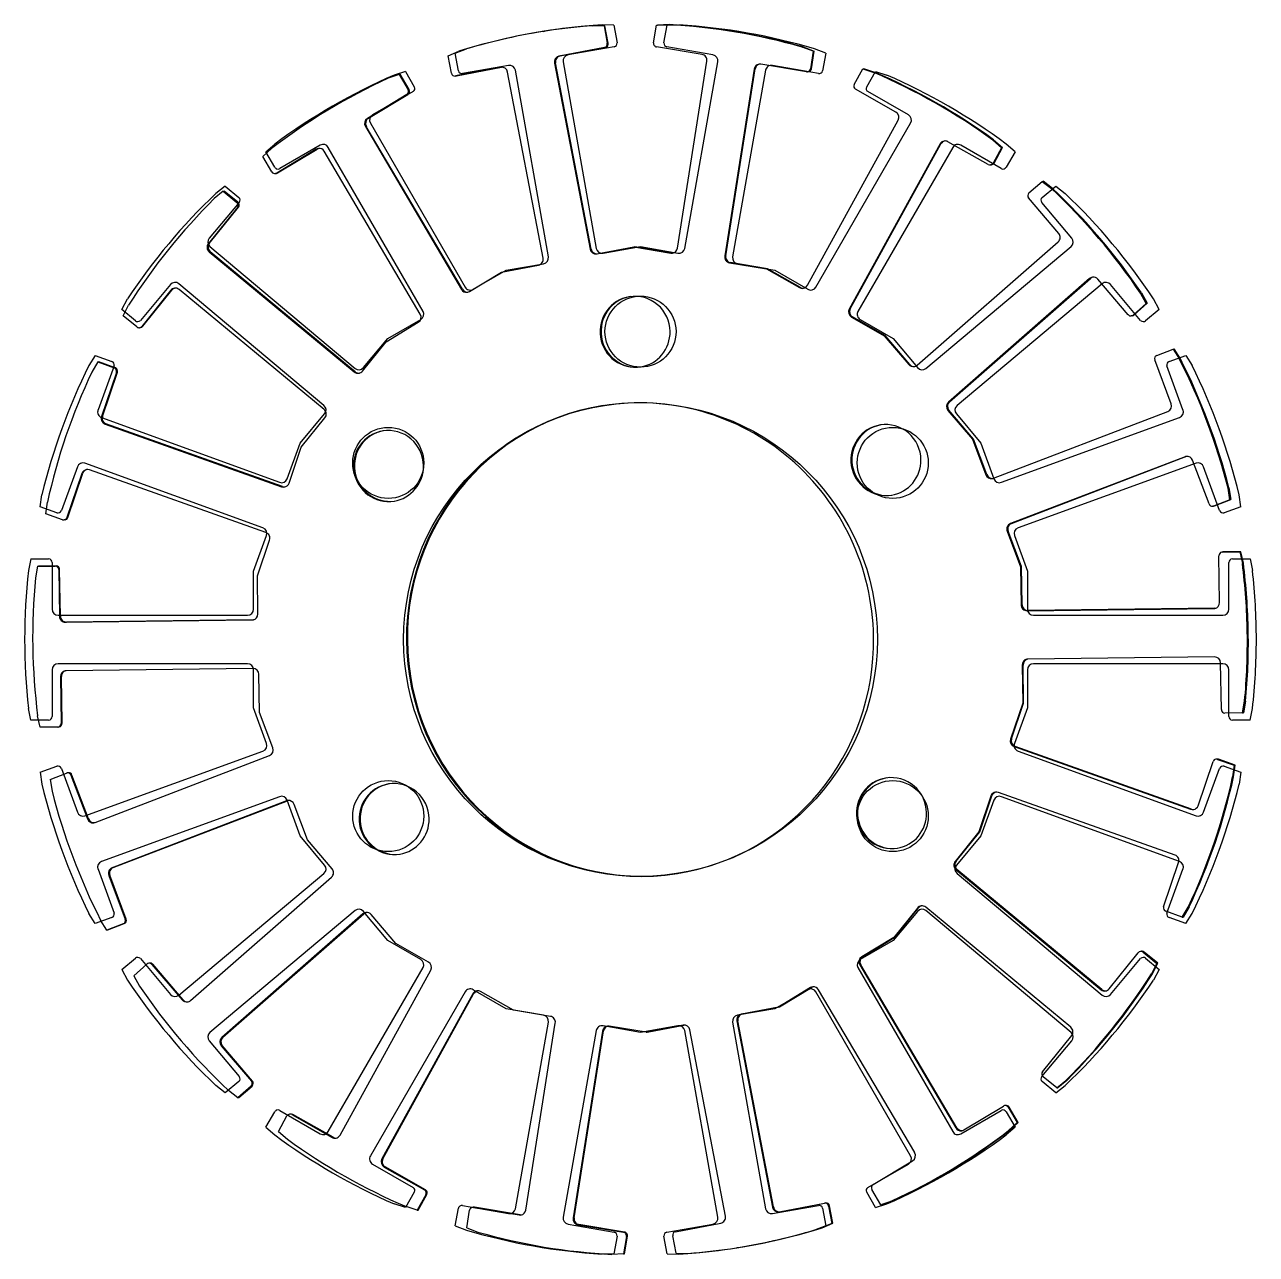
# Model space of a CAD drawing. Extents: x -51 to 200, y -52 to 157.
# Drawn here: x 96.5 to 200.5, y 53.1 to 156.9 of the extents above; entities that cross this region are included whole.
import ezdxf

# ---------------------------------------------------------------- set-up
doc = ezdxf.new("R2010")
doc.units = 0
doc.layers.add('View001', color=7, linetype='CONTINUOUS')
doc.layers.add('View002', color=7, linetype='CONTINUOUS')

msp = doc.modelspace()

# ---------------------------------------------------------------- linework, layer by layer
at = {"layer": 'View001'}
for p, q in [((140.299, 156.349), (140.381, 156.362)), ((144.433, 156.833), (144.516, 156.846)), ((145.419, 156.817), (144.433, 156.833)), ((144.516, 156.846), (145.502, 156.831)), ((145.419, 156.817), (145.502, 156.831)), ((145.419, 156.817), (145.699, 155.344)), ((145.782, 155.357), (145.502, 156.831)), ((149.606, 155.391), (149.839, 156.87)), ((149.839, 156.87), (150.825, 156.909)), ((149.839, 156.87), (149.922, 156.884)), ((150.908, 156.922), (149.922, 156.884)), ((150.825, 156.909), (150.908, 156.922)), ((145.465, 154.994), (141.64, 154.262)), ((141.723, 154.275), (145.548, 155.007)), ((145.465, 154.994), (145.548, 155.007)), ((145.699, 155.344), (145.782, 155.357)), ((153.698, 154.406), (149.852, 155.046)), ((162.161, 155.024), (162.244, 155.037)), ((163.084, 154.668), (162.161, 155.024)), ((162.244, 155.037), (163.167, 154.681)), ((132.25, 154.299), (133.161, 154.677)), ((132.53, 152.825), (132.25, 154.299)), ((141.64, 154.262), (141.723, 154.275)), ((163.084, 154.668), (162.851, 153.188)), ((162.933, 153.201), (163.167, 154.681)), ((163.084, 154.668), (163.167, 154.681)), ((136.702, 153.318), (132.877, 152.586)), ((132.96, 152.599), (136.752, 153.325)), ((136.702, 153.318), (136.732, 153.323)), ((140.271, 137.202), (137.279, 152.919)), ((141.249, 153.678), (141.332, 153.692)), ((141.249, 153.678), (144.241, 137.961)), ((144.324, 137.974), (141.332, 153.692)), ((151.62, 138.049), (154.108, 153.832)), ((158.1, 153.168), (155.613, 137.385)), ((155.696, 137.398), (158.183, 153.181)), ((158.1, 153.168), (158.183, 153.181)), ((162.512, 152.941), (158.665, 153.58)), ((162.688, 152.953), (162.606, 152.94)), ((162.851, 153.188), (162.933, 153.201)), ((166.544, 151.877), (167.262, 153.185)), ((167.262, 153.185), (167.345, 153.198)), ((167.262, 153.185), (168.203, 152.879)), ((168.286, 152.892), (167.345, 153.198)), ((168.203, 152.879), (168.286, 152.892)), ((128.12, 152.717), (127.19, 152.389)), ((128.12, 152.717), (128.203, 152.73)), ((128.12, 152.717), (128.881, 151.427)), ((128.964, 151.44), (128.203, 152.73)), ((132.951, 152.598), (132.868, 152.585)), ((132.877, 152.586), (132.96, 152.599)), ((128.779, 151.016), (125.437, 149.002)), ((125.52, 149.015), (128.862, 151.029)), ((128.779, 151.016), (128.862, 151.029)), ((128.881, 151.427), (128.964, 151.44)), ((170.063, 149.535), (166.658, 151.469)), ((125.437, 149.002), (125.52, 149.015)), ((162.588, 134.91), (170.255, 148.855)), ((125.268, 148.317), (125.351, 148.33)), ((125.268, 148.317), (133.378, 134.56)), ((133.461, 134.573), (125.351, 148.33)), ((173.789, 146.847), (166.122, 132.902)), ((166.204, 132.915), (173.871, 146.86)), ((173.789, 146.847), (173.871, 146.86)), ((177.864, 145.104), (174.459, 147.038)), ((178.236, 147.18), (178.319, 147.193)), ((178.985, 146.526), (178.236, 147.18)), ((178.319, 147.193), (179.068, 146.539)), ((116.615, 145.781), (117.343, 146.452)), ((117.376, 144.491), (116.615, 145.781)), ((121.123, 146.401), (117.782, 144.386)), ((117.864, 144.399), (121.206, 146.414)), ((121.123, 146.401), (121.206, 146.414)), ((129.91, 132.469), (121.8, 146.226)), ((178.985, 146.526), (178.266, 145.219)), ((178.349, 145.232), (179.068, 146.539)), ((178.985, 146.526), (179.068, 146.539)), ((178.137, 145.083), (178.055, 145.07)), ((178.266, 145.219), (178.349, 145.232)), ((117.759, 144.361), (117.677, 144.348)), ((117.782, 144.386), (117.864, 144.399)), ((181.3, 142.709), (182.417, 143.686)), ((182.417, 143.686), (182.5, 143.699)), ((182.417, 143.686), (183.199, 143.074)), ((183.282, 143.087), (182.5, 143.699)), ((113.275, 142.86), (112.513, 142.229)), ((113.275, 142.86), (113.358, 142.873)), ((113.275, 142.86), (114.424, 141.909)), ((114.506, 141.923), (113.358, 142.873)), ((183.199, 143.074), (183.282, 143.087)), ((114.467, 141.487), (112.012, 138.433)), ((112.094, 138.446), (114.55, 141.5)), ((114.424, 141.909), (114.506, 141.923)), ((114.467, 141.487), (114.55, 141.5)), ((183.822, 139.291), (181.27, 142.286)), ((112.012, 138.433), (112.094, 138.446)), ((171.851, 128.162), (183.772, 138.587)), ((112.084, 137.729), (112.166, 137.743)), ((112.084, 137.729), (124.334, 127.594)), ((124.417, 127.607), (112.166, 137.743)), ((144.241, 137.961), (144.324, 137.974)), ((144.819, 137.562), (147.928, 138.157)), ((147.928, 138.157), (148.011, 138.17)), ((147.928, 138.157), (151.055, 137.637)), ((151.138, 137.65), (148.011, 138.17)), ((151.055, 137.637), (151.138, 137.65)), ((155.613, 137.385), (155.696, 137.398)), ((136.771, 136.023), (139.88, 136.618)), ((156.022, 136.811), (156.105, 136.824)), ((156.022, 136.811), (159.149, 136.291)), ((159.232, 136.304), (156.105, 136.824)), ((159.149, 136.291), (159.232, 136.304)), ((159.149, 136.291), (161.917, 134.719)), ((162, 134.732), (159.232, 136.304)), ((134.054, 134.385), (136.771, 136.023)), ((186.421, 135.478), (174.5, 125.053)), ((174.583, 125.066), (186.504, 135.491)), ((186.421, 135.478), (186.504, 135.491)), ((189.669, 132.43), (187.117, 135.425)), ((108.842, 134.489), (106.386, 131.434)), ((106.469, 131.448), (108.924, 134.502)), ((108.842, 134.489), (108.924, 134.502)), ((121.785, 124.423), (109.535, 134.559)), ((133.378, 134.56), (133.461, 134.573)), ((161.917, 134.719), (162, 134.732)), ((190.72, 134.249), (190.803, 134.262)), ((191.204, 133.376), (190.72, 134.249)), ((190.803, 134.262), (191.287, 133.389)), ((104.822, 132.343), (105.278, 133.227)), ((191.204, 133.376), (190.086, 132.398)), ((190.169, 132.411), (191.287, 133.389)), ((191.204, 133.376), (191.287, 133.389)), ((105.97, 131.392), (104.822, 132.343)), ((166.122, 132.902), (166.204, 132.915)), ((166.313, 132.222), (166.396, 132.235)), ((166.313, 132.222), (169.081, 130.65)), ((169.164, 130.663), (166.396, 132.235)), ((190.022, 132.343), (189.94, 132.329)), ((190.086, 132.398), (190.169, 132.411)), ((106.286, 131.341), (106.204, 131.328)), ((106.386, 131.434), (106.469, 131.448)), ((127.024, 130.147), (129.74, 131.784)), ((125.028, 127.663), (127.024, 130.147)), ((169.081, 130.65), (169.164, 130.663)), ((169.081, 130.65), (171.156, 128.215)), ((171.238, 128.228), (169.164, 130.663)), ((192.095, 128.992), (193.476, 129.521)), ((193.476, 129.521), (193.559, 129.534)), ((193.476, 129.521), (194.006, 128.675)), ((194.089, 128.688), (193.559, 129.534)), ((102.673, 128.435), (102.171, 127.577)), ((102.673, 128.435), (102.756, 128.449)), ((102.673, 128.435), (104.072, 127.939)), ((104.154, 127.952), (102.756, 128.449)), ((104.072, 127.939), (104.154, 127.952)), ((171.156, 128.215), (171.238, 128.228)), ((193.316, 124.911), (191.924, 128.605)), ((194.006, 128.675), (194.089, 128.688)), ((104.254, 127.557), (102.982, 123.831)), ((103.065, 123.844), (104.337, 127.57)), ((104.254, 127.557), (104.337, 127.57)), ((124.334, 127.594), (124.417, 127.607)), ((174.5, 125.053), (174.583, 125.066)), ((102.982, 123.831), (103.065, 123.844)), ((174.451, 124.348), (174.533, 124.362)), ((174.451, 124.348), (176.525, 121.914)), ((176.608, 121.927), (174.533, 124.362)), ((178.293, 118.619), (193.031, 124.267)), ((103.287, 123.194), (103.369, 123.207)), ((103.287, 123.194), (118.2, 117.901)), ((118.282, 117.914), (103.369, 123.207)), ((119.861, 121.236), (121.857, 123.72)), ((176.525, 121.914), (176.608, 121.927)), ((176.525, 121.914), (177.656, 118.911)), ((177.739, 118.924), (176.608, 121.927)), ((118.827, 118.207), (119.861, 121.236)), ((194.475, 120.432), (179.737, 114.785)), ((179.82, 114.798), (194.558, 120.445)), ((194.475, 120.432), (194.558, 120.445)), ((196.504, 116.447), (195.112, 120.141)), ((101.338, 119.02), (100.066, 115.294)), ((100.148, 115.307), (101.421, 119.033)), ((101.338, 119.02), (101.421, 119.033)), ((116.878, 114.033), (101.965, 119.326)), ((177.656, 118.911), (177.739, 118.924)), ((118.2, 117.901), (118.282, 117.914)), ((198.106, 117.788), (198.189, 117.802)), ((198.267, 116.801), (198.106, 117.788)), ((198.189, 117.802), (198.35, 116.815)), ((98.2912, 115.606), (98.4205, 116.596)), ((198.267, 116.801), (196.886, 116.272)), ((196.968, 116.285), (198.35, 116.815)), ((198.267, 116.801), (198.35, 116.815)), ((99.6893, 115.11), (98.2912, 115.606)), ((196.91, 116.269), (196.827, 116.256)), ((196.886, 116.272), (196.968, 116.285)), ((99.9158, 115.11), (99.833, 115.097)), ((100.066, 115.294), (100.148, 115.307)), ((179.737, 114.785), (179.82, 114.798)), ((116.149, 110.367), (117.183, 113.396)), ((179.453, 114.141), (179.536, 114.154)), ((179.453, 114.141), (180.584, 111.137)), ((180.667, 111.151), (179.536, 114.154)), ((197.667, 112.389), (197.584, 112.376)), ((197.626, 112.38), (199.106, 112.397)), ((197.626, 112.38), (197.709, 112.393)), ((199.188, 112.411), (197.709, 112.393)), ((199.106, 112.397), (199.188, 112.411)), ((199.106, 112.397), (199.318, 111.42)), ((199.401, 111.434), (199.188, 112.411)), ((197.399, 108.128), (197.335, 112.076)), ((199.318, 111.42), (199.401, 111.434)), ((97.5941, 111.184), (97.4126, 110.202)), ((97.5941, 111.184), (99.0732, 111.201)), ((97.5941, 111.184), (97.677, 111.197)), ((99.156, 111.215), (97.677, 111.197)), ((99.0732, 111.201), (99.156, 111.215)), ((99.3739, 110.905), (99.4567, 110.918)), ((99.3739, 110.905), (99.437, 106.957)), ((99.5198, 106.97), (99.4567, 110.918)), ((116.2, 107.157), (116.149, 110.367)), ((180.584, 111.137), (180.667, 111.151)), ((180.584, 111.137), (180.636, 107.928)), ((180.718, 107.941), (180.667, 111.151)), ((180.636, 107.928), (180.718, 107.941)), ((181.137, 107.434), (196.914, 107.622)), ((181.137, 107.434), (181.219, 107.447)), ((196.996, 107.635), (181.219, 107.447)), ((196.914, 107.622), (196.996, 107.635)), ((99.437, 106.957), (99.5198, 106.97)), ((99.938, 106.463), (115.715, 106.651)), ((99.938, 106.463), (100.021, 106.476)), ((115.798, 106.665), (100.021, 106.476)), ((115.715, 106.651), (115.798, 106.665)), ((196.979, 103.524), (181.202, 103.335)), ((197.543, 99.0818), (197.48, 103.03)), ((115.781, 102.553), (100.004, 102.365)), ((116.333, 98.8494), (116.282, 102.059)), ((180.717, 102.83), (180.8, 102.843)), ((180.717, 102.83), (180.769, 99.6199)), ((180.851, 99.633), (180.8, 102.843)), ((99.5186, 101.859), (99.6014, 101.872)), ((99.5186, 101.859), (99.5817, 97.9105)), ((99.6645, 97.9236), (99.6014, 101.872)), ((117.464, 95.8461), (116.333, 98.8494)), ((180.769, 99.6199), (179.734, 96.5906)), ((179.817, 96.6038), (180.851, 99.633)), ((180.769, 99.6199), (180.851, 99.633)), ((199.323, 98.8031), (197.844, 98.7854)), ((199.323, 98.8031), (199.505, 99.7849)), ((199.323, 98.8031), (199.406, 98.8163)), ((199.587, 99.798), (199.406, 98.8163)), ((199.505, 99.7849), (199.587, 99.798)), ((97.8116, 97.5894), (97.5987, 98.5664)), ((99.5817, 97.9105), (99.6645, 97.9236)), ((99.2907, 97.6071), (97.8116, 97.5894)), ((99.4158, 97.6238), (99.333, 97.6107)), ((179.734, 96.5906), (179.817, 96.6038)), ((180.039, 95.9536), (180.122, 95.9667)), ((180.039, 95.9536), (194.952, 90.6608)), ((195.035, 90.674), (180.122, 95.9667)), ((102.442, 89.5547), (117.18, 95.202)), ((195.579, 90.9671), (196.852, 94.6932)), ((197.167, 94.9034), (197.084, 94.8903)), ((197.228, 94.877), (197.311, 94.8902)), ((197.228, 94.877), (198.626, 94.3808)), ((198.709, 94.394), (197.311, 94.8902)), ((98.6498, 93.1854), (100.032, 93.7148)), ((100.173, 93.7437), (100.09, 93.7306)), ((198.626, 94.3808), (198.497, 93.3904)), ((198.58, 93.4035), (198.709, 94.394)), ((198.626, 94.3808), (198.709, 94.394)), ((98.6498, 93.1854), (98.8108, 92.1984)), ((100.414, 93.5402), (100.496, 93.5533)), ((100.414, 93.5402), (101.805, 89.8458)), ((101.888, 89.859), (100.496, 93.5533)), ((198.497, 93.3904), (198.58, 93.4035)), ((178.09, 91.7796), (177.056, 88.7504)), ((177.139, 88.7636), (178.173, 91.7928)), ((178.09, 91.7796), (178.173, 91.7928)), ((193.631, 86.7931), (178.718, 92.0859)), ((118.624, 91.3674), (103.886, 85.7201)), ((103.969, 85.7332), (118.707, 91.3805)), ((118.624, 91.3674), (118.707, 91.3805)), ((120.392, 88.0729), (119.261, 91.0762)), ((194.952, 90.6608), (195.035, 90.674)), ((101.805, 89.8458), (101.888, 89.859)), ((177.056, 88.7504), (175.06, 86.2672)), ((175.143, 86.2804), (177.139, 88.7636)), ((177.056, 88.7504), (177.139, 88.7636)), ((122.467, 85.6384), (120.392, 88.0729)), ((103.886, 85.7201), (103.969, 85.7332)), ((175.06, 86.2672), (175.143, 86.2804)), ((175.132, 85.5638), (175.215, 85.577)), ((175.132, 85.5638), (187.382, 75.428)), ((187.465, 75.4412), (175.215, 85.577)), ((192.663, 82.4299), (193.935, 86.1561)), ((103.602, 85.076), (103.684, 85.0891)), ((103.602, 85.076), (104.993, 81.3817)), ((105.076, 81.3948), (103.684, 85.0891)), ((110.496, 74.5087), (122.417, 84.9335)), ((171.89, 82.3234), (169.894, 79.8401)), ((169.976, 79.8533), (171.972, 82.3365)), ((171.89, 82.3234), (171.972, 82.3365)), ((184.834, 72.2574), (172.583, 82.3933)), ((194.244, 81.5515), (194.746, 82.4096)), ((194.829, 82.4227), (194.327, 81.5646)), ((194.746, 82.4096), (194.829, 82.4227)), ((103.441, 80.4657), (102.911, 81.3115)), ((104.993, 81.3817), (105.076, 81.3948)), ((125.066, 81.8251), (113.145, 71.4003)), ((113.228, 71.4134), (125.149, 81.8383)), ((125.066, 81.8251), (125.149, 81.8383)), ((127.836, 79.3373), (125.762, 81.7718)), ((194.244, 81.5515), (192.846, 82.0476)), ((194.244, 81.5515), (194.327, 81.5646)), ((104.823, 80.9952), (103.441, 80.4657)), ((103.441, 80.4657), (103.524, 80.4789)), ((103.524, 80.4789), (104.905, 81.0083)), ((104.823, 80.9952), (104.905, 81.0083)), ((130.604, 77.7651), (127.836, 79.3373)), ((169.894, 79.8401), (167.177, 78.2024)), ((167.26, 78.2156), (169.976, 79.8533)), ((169.894, 79.8401), (169.976, 79.8533)), ((167.177, 78.2024), (167.26, 78.2156)), ((188.076, 75.4979), (190.531, 78.5525)), ((190.796, 78.6719), (190.714, 78.6587)), ((190.947, 78.5944), (191.03, 78.6076)), ((190.947, 78.5944), (192.096, 77.6442)), ((192.178, 77.6573), (191.03, 78.6076)), ((105.713, 76.6113), (106.831, 77.5887)), ((107.06, 77.6706), (106.978, 77.6575)), ((107.248, 77.5567), (107.331, 77.5698)), ((107.248, 77.5567), (109.8, 74.562)), ((109.883, 74.5751), (107.331, 77.5698)), ((123.129, 63.1396), (130.796, 77.0846)), ((167.008, 77.5175), (167.09, 77.5307)), ((167.008, 77.5175), (175.118, 63.7612)), ((175.2, 63.7744), (167.09, 77.5307)), ((192.096, 77.6442), (191.64, 76.7598)), ((191.722, 76.7729), (192.178, 77.6573)), ((192.096, 77.6442), (192.178, 77.6573)), ((105.713, 76.6113), (106.197, 75.7382)), ((191.64, 76.7598), (191.722, 76.7729)), ((134.33, 75.0773), (126.663, 61.1323)), ((126.745, 61.1455), (134.412, 75.0904)), ((134.33, 75.0773), (134.412, 75.0904)), ((137.768, 73.6961), (135, 75.2683)), ((162.863, 75.6014), (160.146, 73.9637)), ((160.229, 73.9769), (162.946, 75.6146)), ((162.863, 75.6014), (162.946, 75.6146)), ((171.649, 61.6702), (163.539, 75.4265)), ((187.382, 75.428), (187.465, 75.4412)), ((109.8, 74.562), (109.883, 74.5751)), ((160.146, 73.9637), (157.037, 73.369)), ((157.12, 73.3822), (160.229, 73.9769)), ((160.146, 73.9637), (160.229, 73.9769)), ((140.895, 73.176), (137.768, 73.6961)), ((157.037, 73.369), (157.12, 73.3822)), ((138.817, 56.8187), (141.304, 72.6018)), ((145.297, 71.9378), (142.81, 56.1547)), ((142.892, 56.1678), (145.38, 71.9509)), ((145.297, 71.9378), (145.38, 71.9509)), ((148.989, 71.8299), (145.862, 72.35)), ((152.099, 72.4246), (148.989, 71.8299)), ((148.989, 71.8299), (149.072, 71.8431)), ((149.072, 71.8431), (152.149, 72.4315)), ((152.099, 72.4246), (152.129, 72.4294)), ((155.668, 56.3084), (152.676, 72.026)), ((156.646, 72.7853), (156.729, 72.7984)), ((156.646, 72.7853), (159.638, 57.0677)), ((159.721, 57.0808), (156.729, 72.7984)), ((113.145, 71.4003), (113.228, 71.4134)), ((182.45, 68.4995), (184.906, 71.5541)), ((113.095, 70.6954), (113.178, 70.7086)), ((113.095, 70.6954), (115.647, 67.7008)), ((115.73, 67.7139), (113.178, 70.7086)), ((115.647, 67.7008), (115.73, 67.7139)), ((183.642, 67.1272), (182.494, 68.0775)), ((183.642, 67.1272), (184.404, 67.7582)), ((184.487, 67.7714), (183.725, 67.1404)), ((184.404, 67.7582), (184.487, 67.7714)), ((114.5, 66.3005), (113.718, 66.913)), ((115.617, 67.2778), (114.5, 66.3005)), ((114.583, 66.3137), (115.7, 67.291)), ((115.617, 67.2778), (115.7, 67.291)), ((183.642, 67.1272), (183.725, 67.1404)), ((114.5, 66.3005), (114.583, 66.3137)), ((175.794, 63.5863), (179.136, 65.6009)), ((179.323, 65.6524), (179.241, 65.6392)), ((117.932, 63.4605), (118.651, 64.7679)), ((118.945, 64.9304), (118.863, 64.9173)), ((119.053, 64.8825), (119.136, 64.8956)), ((119.053, 64.8825), (122.458, 62.9486)), ((122.541, 62.9618), (119.136, 64.8956)), ((179.541, 65.4959), (179.624, 65.5091)), ((179.541, 65.4959), (180.302, 64.2063)), ((180.385, 64.2194), (179.624, 65.5091)), ((117.932, 63.4605), (118.681, 62.8065)), ((175.118, 63.7612), (175.2, 63.7744)), ((180.302, 64.2063), (179.574, 63.5346)), ((179.574, 63.5346), (179.657, 63.5478)), ((179.657, 63.5478), (180.385, 64.2194)), ((180.302, 64.2063), (180.385, 64.2194)), ((122.458, 62.9486), (122.541, 62.9618)), ((126.663, 61.1323), (126.745, 61.1455)), ((126.854, 60.4518), (126.937, 60.4649)), ((126.854, 60.4518), (130.259, 58.5179)), ((130.342, 58.5311), (126.937, 60.4649)), ((168.138, 58.9708), (171.48, 60.9853)), ((130.259, 58.5179), (130.342, 58.5311)), ((168.797, 57.2702), (168.036, 58.5599)), ((130.374, 58.1096), (129.655, 56.8022)), ((129.738, 56.8154), (130.456, 58.1227)), ((130.374, 58.1096), (130.456, 58.1227)), ((160.215, 56.6691), (164.04, 57.4006)), ((164.132, 57.4153), (164.049, 57.4021)), ((168.797, 57.2702), (169.727, 57.598)), ((168.797, 57.2702), (168.88, 57.2834)), ((169.81, 57.6111), (168.88, 57.2834)), ((169.727, 57.598), (169.81, 57.6111)), ((129.655, 56.8022), (128.714, 57.1076)), ((129.655, 56.8022), (129.738, 56.8154)), ((133.833, 55.3192), (134.067, 56.7989)), ((134.394, 57.0597), (134.312, 57.0466)), ((134.405, 57.0462), (134.488, 57.0594)), ((134.405, 57.0462), (138.252, 56.4065)), ((138.335, 56.4196), (134.488, 57.0594)), ((138.252, 56.4065), (138.335, 56.4196)), ((142.81, 56.1547), (142.892, 56.1678)), ((159.638, 57.0677), (159.721, 57.0808)), ((164.387, 57.1614), (164.47, 57.1746)), ((164.387, 57.1614), (164.667, 55.6879)), ((164.75, 55.7011), (164.47, 57.1746)), ((133.833, 55.3192), (134.756, 54.9632)), ((143.219, 55.5804), (143.302, 55.5936)), ((143.219, 55.5804), (147.065, 54.9407)), ((147.148, 54.9538), (143.302, 55.5936)), ((151.452, 54.9931), (155.277, 55.7246)), ((164.667, 55.6879), (163.756, 55.31)), ((163.756, 55.31), (163.839, 55.3231)), ((163.839, 55.3231), (164.75, 55.7011)), ((164.667, 55.6879), (164.75, 55.7011)), ((147.065, 54.9407), (147.148, 54.9538)), ((147.311, 54.5962), (147.078, 53.1165)), ((147.161, 53.1297), (147.394, 54.6093)), ((147.311, 54.5962), (147.394, 54.6093)), ((151.498, 53.1694), (151.218, 54.6429)), ((147.078, 53.1165), (146.092, 53.0779)), ((147.078, 53.1165), (147.161, 53.1297)), ((151.498, 53.1694), (152.484, 53.1543)), ((156.619, 53.6376), (156.701, 53.6508))]:
    msp.add_line(p, q, dxfattribs=at)
for centre, major_axis, start_param, end_param in [((148.459, 104.993), (-8.15994, 51.3558), 0, 0.143112), ((148.459, 104.993), (-8.15994, 51.3558), 6.20197, 0), ((148.541, 105.007), (-8.15994, 51.3558), 6.20197, 0), ((148.459, 104.993), (-8.15994, 51.3558), 5.85291, 6.07723), ((148.541, 105.007), (-8.15994, 51.3558), 5.85291, 6.07723), ((145.409, 155.288), (-0.04708, 0.29628), 3.17254, 4.74334), ((145.492, 155.302), (-0.04708, 0.29628), 3.17254, 4.74334), ((149.898, 155.342), (-0.04708, 0.29628), 1.25268, 2.82348), ((141.734, 153.771), (-0.07846, 0.4938), 0.0309495, 1.60175), ((141.816, 153.784), (-0.07846, 0.4938), 0.0309495, 1.60175), ((153.621, 153.913), (-0.07846, 0.4938), 4.39427, 5.96507), ((136.795, 152.827), (-0.07846, 0.4938), 0, 0.0309495), ((136.795, 152.827), (-0.07846, 0.4938), 4.74334, 0), ((158.587, 153.087), (-0.07846, 0.4938), 0, 1.25268), ((158.67, 153.1), (-0.07846, 0.4938), 0.0851566, 1.25268), ((158.587, 153.087), (-0.07846, 0.4938), 5.96507, 0), ((162.558, 153.237), (-0.04708, 0.29628), 2.82348, 3.14159), ((162.558, 153.237), (-0.04708, 0.29628), 3.14159, 4.39427), ((162.641, 153.25), (-0.04708, 0.29628), 3.14159, 4.39427), ((148.541, 105.007), (-8.15994, 51.3558), 5.50384, 5.72817), ((148.459, 104.993), (-8.15994, 51.3558), 0.267853, 0.492177), ((132.821, 152.881), (-0.04708, 0.29628), 1.60175, 3.14159), ((132.821, 152.881), (-0.04708, 0.29628), 3.14159, 3.17254), ((132.904, 152.894), (-0.04708, 0.29628), 3.11064, 3.14159), ((132.904, 152.894), (-0.04708, 0.29628), 3.14159, 3.17254), ((166.802, 151.73), (-0.04708, 0.29628), 0.903614, 2.47441), ((148.459, 104.993), (-8.15994, 51.3558), 5.50384, 5.72817), ((128.627, 151.274), (-0.04708, 0.29628), 3.52161, 5.0924), ((128.71, 151.287), (-0.04708, 0.29628), 3.52161, 5.0924), ((125.691, 148.572), (-0.07846, 0.4938), 0.380015, 1.95081), ((125.774, 148.585), (-0.07846, 0.4938), 0.380015, 1.95081), ((169.824, 149.099), (-0.07846, 0.4938), 4.04521, 5.616), ((174.219, 146.602), (-0.07846, 0.4938), 0, 0.903614), ((174.302, 146.616), (-0.07846, 0.4938), 0.0851566, 0.903614), ((174.219, 146.602), (-0.07846, 0.4938), 5.616, 0), ((121.377, 145.971), (-0.07846, 0.4938), 0, 0.380015), ((121.459, 145.984), (-0.07846, 0.4938), 0.0851566, 0.380015), ((121.377, 145.971), (-0.07846, 0.4938), 5.0924, 0), ((178.008, 145.366), (-0.04708, 0.29628), 2.47441, 3.14159), ((178.008, 145.366), (-0.04708, 0.29628), 3.14159, 4.04521), ((178.09, 145.379), (-0.04708, 0.29628), 3.14159, 4.04521), ((117.63, 144.644), (-0.04708, 0.29628), 1.95081, 3.14159), ((117.63, 144.644), (-0.04708, 0.29628), 3.14159, 3.52161), ((117.712, 144.657), (-0.04708, 0.29628), 3.14159, 3.52161), ((181.494, 142.482), (-0.04708, 0.29628), 0.554548, 2.12534), ((148.459, 104.993), (-8.15994, 51.3558), 5.15478, 5.3791), ((148.541, 105.007), (-8.15994, 51.3558), 5.15478, 5.3791), ((148.459, 104.993), (-8.15994, 51.3558), 0.616919, 0.841243), ((114.237, 141.677), (-0.04708, 0.29628), 3.87067, 5.44147), ((114.32, 141.691), (-0.04708, 0.29628), 3.87067, 5.44147), ((112.394, 138.116), (-0.07846, 0.4938), 0.729081, 2.29988), ((112.477, 138.129), (-0.07846, 0.4938), 0.729081, 2.29988), ((183.449, 138.966), (-0.07846, 0.4938), 3.69614, 5.26694), ((144.725, 138.053), (-0.07846, 0.4938), 1.60175, 3.14159), ((144.808, 138.067), (-0.07846, 0.4938), 1.60175, 3.06989), ((144.725, 138.053), (-0.07846, 0.4938), 3.14159, 3.17254), ((151.133, 138.13), (-0.07846, 0.4938), 2.82348, 3.14159), ((151.216, 138.143), (-0.07846, 0.4938), 2.82348, 3.05644), ((151.133, 138.13), (-0.07846, 0.4938), 3.14159, 4.39427), ((156.1, 137.304), (-0.07846, 0.4938), 1.25268, 2.82348), ((156.183, 137.317), (-0.07846, 0.4938), 1.25268, 2.82348), ((139.787, 137.109), (-0.07846, 0.4938), 3.17254, 4.74334), ((186.744, 135.099), (-0.07846, 0.4938), 0, 0.554548), ((186.827, 135.112), (-0.07846, 0.4938), 0.0851566, 0.554548), ((186.744, 135.099), (-0.07846, 0.4938), 5.26694, 0), ((109.224, 134.172), (-0.07846, 0.4938), 0, 0.729081), ((109.307, 134.185), (-0.07846, 0.4938), 0.0851566, 0.729081), ((109.224, 134.172), (-0.07846, 0.4938), 5.44147, 0), ((133.801, 134.815), (-0.07846, 0.4938), 1.95081, 3.14159), ((133.884, 134.828), (-0.07846, 0.4938), 1.95081, 3.05644), ((133.801, 134.815), (-0.07846, 0.4938), 3.14159, 3.52161), ((162.157, 135.154), (-0.07846, 0.4938), 2.47441, 3.14159), ((162.239, 135.168), (-0.07846, 0.4938), 2.47441, 3.05644), ((162.157, 135.154), (-0.07846, 0.4938), 3.14159, 4.04521), ((148.043, 130.983), (-0.47077, 2.96283), 0, 3.14159), ((148.126, 130.996), (-0.47077, 2.96283), 0.0141761, 3.12742), ((148.043, 130.983), (-0.47077, 2.96283), 4.56881, 0), ((129.487, 132.214), (-0.07846, 0.4938), 3.52161, 5.0924), ((166.553, 132.657), (-0.07846, 0.4938), 0.903614, 2.47441), ((166.635, 132.671), (-0.07846, 0.4938), 0.903614, 2.47441), ((189.893, 132.626), (-0.04708, 0.29628), 2.12534, 3.14159), ((189.893, 132.626), (-0.04708, 0.29628), 3.14159, 3.69614), ((189.975, 132.639), (-0.04708, 0.29628), 3.14159, 3.69614), ((106.157, 131.624), (-0.04708, 0.29628), 2.29988, 3.14159), ((106.157, 131.624), (-0.04708, 0.29628), 3.14159, 3.87067), ((106.239, 131.638), (-0.04708, 0.29628), 3.14159, 3.87067), ((148.043, 130.983), (-0.47077, 2.96283), 3.14159, 4.56881), ((192.2, 128.711), (-0.04708, 0.29628), 0.205482, 1.77628), ((103.975, 127.656), (-0.04708, 0.29628), 4.21974, 5.79054), ((104.058, 127.669), (-0.04708, 0.29628), 4.21974, 5.79054), ((171.528, 128.541), (-0.07846, 0.4938), 2.12534, 3.14159), ((171.611, 128.554), (-0.07846, 0.4938), 2.12534, 3.05644), ((171.528, 128.541), (-0.07846, 0.4938), 3.14159, 3.69614), ((148.459, 104.993), (-8.15994, 51.3558), 4.80571, 5.03003), ((148.541, 105.007), (-8.15994, 51.3558), 4.80571, 5.03003), ((148.459, 104.993), (-8.15994, 51.3558), 0.965985, 1.19031), ((124.645, 127.98), (-0.07846, 0.4938), 2.29988, 3.14159), ((124.728, 127.993), (-0.07846, 0.4938), 2.29988, 3.05644), ((124.645, 127.98), (-0.07846, 0.4938), 3.14159, 3.87067), ((148.459, 104.993), (-3.13844, 19.7522), 4.56881, 0), ((174.823, 124.674), (-0.07846, 0.4938), 0.554548, 2.12534), ((174.906, 124.687), (-0.07846, 0.4938), 0.554548, 2.12534), ((192.855, 124.734), (-0.07846, 0.4938), 3.34708, 4.91787), ((103.448, 123.665), (-0.07846, 0.4938), 1.07815, 2.64894), ((103.531, 123.679), (-0.07846, 0.4938), 1.07815, 2.64894), ((121.475, 124.036), (-0.07846, 0.4938), 3.87067, 5.44147), ((148.459, 104.993), (-3.13844, 19.7522), 0, 3.14159), ((148.541, 105.007), (-3.13844, 19.7522), 0.00212634, 3.13947), ((127.219, 119.649), (-0.47077, 2.96283), 4.56881, 0), ((169.221, 120.151), (-0.47077, 2.96283), 0, 3.14159), ((169.304, 120.164), (-0.47077, 2.96283), 0.0141761, 3.12742), ((169.221, 120.151), (-0.47077, 2.96283), 4.56881, 0), ((127.219, 119.649), (-0.47077, 2.96283), 0, 3.14159), ((127.302, 119.662), (-0.47077, 2.96283), 0.0141761, 3.12742), ((127.219, 119.649), (-0.47077, 2.96283), 3.14159, 4.56881), ((169.221, 120.151), (-0.47077, 2.96283), 3.14159, 4.56881), ((194.652, 119.965), (-0.07846, 0.4938), 0, 0.205482), ((194.734, 119.978), (-0.07846, 0.4938), 0.0851566, 0.205482), ((194.652, 119.965), (-0.07846, 0.4938), 4.91787, 0), ((101.804, 118.854), (-0.07846, 0.4938), 0, 1.07815), ((101.887, 118.868), (-0.07846, 0.4938), 0.0851566, 1.07815), ((101.804, 118.854), (-0.07846, 0.4938), 5.79054, 0), ((178.117, 119.087), (-0.07846, 0.4938), 1.77628, 3.14159), ((178.2, 119.1), (-0.07846, 0.4938), 1.77628, 3.05644), ((178.117, 119.087), (-0.07846, 0.4938), 3.14159, 3.34708), ((118.361, 118.373), (-0.07846, 0.4938), 2.64894, 3.14159), ((118.444, 118.386), (-0.07846, 0.4938), 2.64894, 3.05644), ((118.361, 118.373), (-0.07846, 0.4938), 3.14159, 4.21974), ((196.78, 116.553), (-0.04708, 0.29628), 1.77628, 3.14159), ((196.78, 116.553), (-0.04708, 0.29628), 3.14159, 3.34708), ((196.863, 116.566), (-0.04708, 0.29628), 3.14159, 3.34708), ((99.7859, 115.393), (-0.04708, 0.29628), 2.64894, 3.14159), ((99.7859, 115.393), (-0.04708, 0.29628), 3.14159, 4.21974), ((99.8687, 115.406), (-0.04708, 0.29628), 3.14159, 4.21974), ((179.914, 114.317), (-0.07846, 0.4938), 0.205482, 1.77628), ((179.996, 114.33), (-0.07846, 0.4938), 0.205482, 1.77628), ((116.717, 113.562), (-0.07846, 0.4938), 4.21974, 5.79054), ((197.631, 112.08), (-0.04708, 0.29628), 0, 1.42721), ((197.631, 112.08), (-0.04708, 0.29628), 6.1396, 0), ((197.714, 112.093), (-0.04708, 0.29628), 6.1396, 0), ((148.459, 104.993), (-8.15994, 51.3558), 4.56881, 4.68097), ((148.541, 105.007), (-8.15994, 51.3558), 4.56881, 4.68097), ((99.078, 110.902), (-0.04708, 0.29628), 4.56881, 6.1396), ((99.1608, 110.915), (-0.04708, 0.29628), 4.56881, 6.1396), ((148.459, 104.993), (-8.15994, 51.3558), 1.31505, 1.53937), ((115.707, 107.151), (-0.07846, 0.4938), 3.14159, 4.56881), ((181.129, 107.933), (-0.07846, 0.4938), 1.42721, 2.99801), ((181.211, 107.947), (-0.07846, 0.4938), 1.42721, 2.99801), ((196.906, 108.122), (-0.07846, 0.4938), 2.99801, 3.14159), ((196.906, 108.122), (-0.07846, 0.4938), 3.14159, 4.56881), ((196.988, 108.135), (-0.07846, 0.4938), 2.99801, 3.05644), ((99.93, 106.963), (-0.07846, 0.4938), 1.42721, 2.99801), ((100.013, 106.976), (-0.07846, 0.4938), 1.42721, 2.99801), ((115.707, 107.151), (-0.07846, 0.4938), 2.99801, 3.14159), ((115.79, 107.164), (-0.07846, 0.4938), 2.99801, 3.05644), ((148.459, 104.993), (-3.13844, 19.7522), 3.14159, 4.56881), ((148.459, 104.993), (-8.15994, 51.3558), 4.45664, 4.56881), ((148.541, 105.007), (-8.15994, 51.3558), 4.45664, 4.56881), ((181.21, 102.836), (-0.07846, 0.4938), 0, 1.42721), ((181.293, 102.849), (-0.07846, 0.4938), 0.0851566, 1.42721), ((181.21, 102.836), (-0.07846, 0.4938), 6.1396, 0), ((196.987, 103.024), (-0.07846, 0.4938), 4.56881, 6.1396), ((100.012, 101.865), (-0.07846, 0.4938), 0, 1.42721), ((100.094, 101.878), (-0.07846, 0.4938), 0.0851566, 1.42721), ((100.012, 101.865), (-0.07846, 0.4938), 6.1396, 0), ((115.789, 102.053), (-0.07846, 0.4938), 4.56881, 6.1396), ((197.839, 99.0853), (-0.04708, 0.29628), 1.42721, 2.99801), ((99.2859, 97.9069), (-0.04708, 0.29628), 3.14159, 4.56881), ((99.3687, 97.9201), (-0.04708, 0.29628), 3.14159, 4.56881), ((99.2859, 97.9069), (-0.04708, 0.29628), 2.99801, 3.14159), ((117.004, 95.6696), (-0.07846, 0.4938), 3.34708, 4.91787), ((180.2, 96.4252), (-0.07846, 0.4938), 1.07815, 2.64894), ((180.283, 96.4384), (-0.07846, 0.4938), 1.07815, 2.64894), ((197.131, 94.594), (-0.04708, 0.29628), 0, 1.07815), ((197.131, 94.594), (-0.04708, 0.29628), 5.79054, 0), ((197.214, 94.6072), (-0.04708, 0.29628), 5.79054, 0), ((100.137, 93.4343), (-0.04708, 0.29628), 0, 0.205482), ((100.137, 93.4343), (-0.04708, 0.29628), 4.91787, 0), ((100.22, 93.4474), (-0.04708, 0.29628), 4.91787, 0), ((127.696, 89.8355), (-0.47077, 2.96283), 0, 3.14159), ((127.779, 89.8487), (-0.47077, 2.96283), 0.0141761, 3.12742), ((127.696, 89.8355), (-0.47077, 2.96283), 4.56881, 0), ((169.698, 90.3377), (-0.47077, 2.96283), 0, 3.14159), ((169.781, 90.3509), (-0.47077, 2.96283), 0.0141761, 3.12742), ((169.698, 90.3377), (-0.47077, 2.96283), 4.56881, 0), ((148.459, 104.993), (-8.15994, 51.3558), 4.10758, 4.3319), ((148.541, 105.007), (-8.15994, 51.3558), 4.10758, 4.3319), ((148.459, 104.993), (-8.15994, 51.3558), 1.66412, 1.88844), ((178.556, 91.6142), (-0.07846, 0.4938), 0, 1.07815), ((178.639, 91.6274), (-0.07846, 0.4938), 0.0851566, 1.07815), ((178.556, 91.6142), (-0.07846, 0.4938), 5.79054, 0), ((118.8, 90.8998), (-0.07846, 0.4938), 0, 0.205482), ((118.883, 90.9129), (-0.07846, 0.4938), 0.0851566, 0.205482), ((118.8, 90.8998), (-0.07846, 0.4938), 4.91787, 0), ((195.113, 91.1325), (-0.07846, 0.4938), 2.64894, 3.14159), ((195.196, 91.1456), (-0.07846, 0.4938), 2.64894, 3.05644), ((195.113, 91.1325), (-0.07846, 0.4938), 3.14159, 4.21974), ((102.266, 90.0223), (-0.07846, 0.4938), 1.77628, 3.14159), ((102.348, 90.0355), (-0.07846, 0.4938), 1.77628, 3.05644), ((102.266, 90.0223), (-0.07846, 0.4938), 3.14159, 3.34708), ((127.696, 89.8355), (-0.47077, 2.96283), 3.14159, 4.56881), ((169.698, 90.3377), (-0.47077, 2.96283), 3.14159, 4.56881), ((193.469, 86.3215), (-0.07846, 0.4938), 4.21974, 5.79054), ((104.062, 85.2524), (-0.07846, 0.4938), 0.205482, 1.77628), ((104.145, 85.2656), (-0.07846, 0.4938), 0.205482, 1.77628), ((122.094, 85.3126), (-0.07846, 0.4938), 3.69614, 5.26694), ((175.443, 85.9505), (-0.07846, 0.4938), 0.729081, 2.29988), ((175.525, 85.9636), (-0.07846, 0.4938), 0.729081, 2.29988), ((172.272, 82.0066), (-0.07846, 0.4938), 0, 0.729081), ((172.355, 82.0198), (-0.07846, 0.4938), 0.0851566, 0.729081), ((172.272, 82.0066), (-0.07846, 0.4938), 5.44147, 0), ((192.942, 82.3306), (-0.04708, 0.29628), 1.07815, 2.64894), ((104.717, 81.2758), (-0.04708, 0.29628), 3.34708, 4.91787), ((104.8, 81.2889), (-0.04708, 0.29628), 3.34708, 4.91787), ((125.389, 81.446), (-0.07846, 0.4938), 0, 0.554548), ((125.472, 81.4592), (-0.07846, 0.4938), 0.0851566, 0.554548), ((125.389, 81.446), (-0.07846, 0.4938), 5.26694, 0), ((167.431, 77.7725), (-0.07846, 0.4938), 0.380015, 1.95081), ((167.513, 77.7857), (-0.07846, 0.4938), 0.380015, 1.95081), ((190.761, 78.3624), (-0.04708, 0.29628), 0, 0.729081), ((190.761, 78.3624), (-0.04708, 0.29628), 5.44147, 0), ((190.843, 78.3756), (-0.04708, 0.29628), 5.44147, 0), ((107.025, 77.3612), (-0.04708, 0.29628), 0, 0.554548), ((107.025, 77.3612), (-0.04708, 0.29628), 5.26694, 0), ((107.107, 77.3744), (-0.04708, 0.29628), 5.26694, 0), ((130.365, 77.3294), (-0.07846, 0.4938), 4.04521, 5.616), ((148.459, 104.993), (-8.15994, 51.3558), 3.75851, 3.98284), ((148.541, 105.007), (-8.15994, 51.3558), 3.75851, 3.98284), ((148.459, 104.993), (-8.15994, 51.3558), 2.01318, 2.23751), ((134.761, 74.8325), (-0.07846, 0.4938), 0, 0.903614), ((134.843, 74.8457), (-0.07846, 0.4938), 0.0851566, 0.903614), ((134.761, 74.8325), (-0.07846, 0.4938), 5.616, 0), ((163.116, 75.1715), (-0.07846, 0.4938), 0, 0.380015), ((163.199, 75.1847), (-0.07846, 0.4938), 0.0851566, 0.380015), ((163.116, 75.1715), (-0.07846, 0.4938), 5.0924, 0), ((187.693, 75.8146), (-0.07846, 0.4938), 2.29988, 3.14159), ((187.776, 75.8278), (-0.07846, 0.4938), 2.29988, 3.05644), ((187.693, 75.8146), (-0.07846, 0.4938), 3.14159, 3.87067), ((110.173, 74.8878), (-0.07846, 0.4938), 2.12534, 3.14159), ((110.256, 74.9009), (-0.07846, 0.4938), 2.12534, 3.05644), ((110.173, 74.8878), (-0.07846, 0.4938), 3.14159, 3.69614), ((140.817, 72.6828), (-0.07846, 0.4938), 4.39427, 5.96507), ((157.13, 72.8779), (-0.07846, 0.4938), 0.0309495, 1.60175), ((157.213, 72.891), (-0.07846, 0.4938), 0.0309495, 1.60175), ((145.784, 71.8568), (-0.07846, 0.4938), 0, 1.25268), ((145.867, 71.87), (-0.07846, 0.4938), 0.0851566, 1.25268), ((145.784, 71.8568), (-0.07846, 0.4938), 5.96507, 0), ((152.192, 71.9334), (-0.07846, 0.4938), 0, 0.0309495), ((152.192, 71.9334), (-0.07846, 0.4938), 4.74334, 0), ((184.523, 71.8708), (-0.07846, 0.4938), 3.87067, 5.44147), ((113.468, 71.0212), (-0.07846, 0.4938), 0.554548, 2.12534), ((113.551, 71.0344), (-0.07846, 0.4938), 0.554548, 2.12534), ((115.424, 67.5053), (-0.04708, 0.29628), 3.69614, 5.26694), ((115.506, 67.5184), (-0.04708, 0.29628), 3.69614, 5.26694), ((182.68, 68.3095), (-0.04708, 0.29628), 0.729081, 2.29988), ((179.288, 65.3429), (-0.04708, 0.29628), 0, 0.380015), ((179.288, 65.3429), (-0.04708, 0.29628), 5.0924, 0), ((179.37, 65.3561), (-0.04708, 0.29628), 5.0924, 0), ((118.91, 64.621), (-0.04708, 0.29628), 0, 0.903614), ((118.91, 64.621), (-0.04708, 0.29628), 5.616, 0), ((118.992, 64.6342), (-0.04708, 0.29628), 5.616, 0), ((148.459, 104.993), (-8.15994, 51.3558), 3.40945, 3.63377), ((148.541, 105.007), (-8.15994, 51.3558), 3.40945, 3.63377), ((175.541, 64.0162), (-0.07846, 0.4938), 1.95081, 3.14159), ((175.623, 64.0294), (-0.07846, 0.4938), 1.95081, 3.05644), ((175.541, 64.0162), (-0.07846, 0.4938), 3.14159, 3.52161), ((148.459, 104.993), (-8.15994, 51.3558), 2.36225, 2.58657), ((122.698, 63.3844), (-0.07846, 0.4938), 2.47441, 3.14159), ((122.781, 63.3976), (-0.07846, 0.4938), 2.47441, 3.05644), ((122.698, 63.3844), (-0.07846, 0.4938), 3.14159, 4.04521), ((171.226, 61.4152), (-0.07846, 0.4938), 3.52161, 5.0924), ((127.094, 60.8875), (-0.07846, 0.4938), 0.903614, 2.47441), ((127.176, 60.9007), (-0.07846, 0.4938), 0.903614, 2.47441), ((130.115, 58.2564), (-0.04708, 0.29628), 4.04521, 5.616), ((130.198, 58.2696), (-0.04708, 0.29628), 4.04521, 5.616), ((168.29, 58.7129), (-0.04708, 0.29628), 0.380015, 1.95081), ((164.096, 57.1059), (-0.04708, 0.29628), 0, 0.0309495), ((164.096, 57.1059), (-0.04708, 0.29628), 4.74334, 0), ((164.179, 57.119), (-0.04708, 0.29628), 0, 0.0309495), ((164.179, 57.119), (-0.04708, 0.29628), 4.74334, 6.28319), ((134.359, 56.7503), (-0.04708, 0.29628), 0, 1.25268), ((134.359, 56.7503), (-0.04708, 0.29628), 5.96507, 0), ((134.442, 56.7635), (-0.04708, 0.29628), 5.96507, 0), ((138.33, 56.8997), (-0.07846, 0.4938), 2.82348, 3.14159), ((138.413, 56.9129), (-0.07846, 0.4938), 2.82348, 3.05644), ((138.33, 56.8997), (-0.07846, 0.4938), 3.14159, 4.39427), ((143.379, 56.0868), (-0.07846, 0.4938), 1.25268, 2.82348), ((155.184, 56.2158), (-0.07846, 0.4938), 3.17254, 4.74334), ((160.122, 57.1603), (-0.07846, 0.4938), 1.60175, 3.14159), ((160.205, 57.1734), (-0.07846, 0.4938), 1.60175, 3.06989), ((160.122, 57.1603), (-0.07846, 0.4938), 3.14159, 3.17254), ((143.296, 56.0737), (-0.07846, 0.4938), 1.25268, 2.82348), ((148.459, 104.993), (-8.15994, 51.3558), 3.14159, 3.2847), ((148.541, 105.007), (-8.15994, 51.3558), 3.14159, 3.2847), ((148.459, 104.993), (-8.15994, 51.3558), 2.71131, 2.93564), ((147.019, 54.6448), (-0.04708, 0.29628), 4.39427, 5.96507), ((147.102, 54.6579), (-0.04708, 0.29628), 4.39427, 5.96507), ((151.508, 54.6984), (-0.04708, 0.29628), 0.0309495, 1.60175), ((148.459, 104.993), (-8.15994, 51.3558), 3.06038, 3.14159)]:
    msp.add_ellipse(centre, major_axis=major_axis, ratio=0.985838, start_param=start_param, end_param=end_param, dxfattribs=at)
at = {"layer": 'View002'}
for p, q in [((146.258, 156.872), (145.259, 156.899)), ((146.258, 156.872), (146.519, 155.395)), ((150.481, 155.395), (150.742, 156.872)), ((150.742, 156.872), (151.741, 156.899)), ((146.276, 155.047), (142.386, 154.361)), ((154.614, 154.361), (150.724, 155.047)), ((132.865, 154.51), (133.795, 154.878)), ((133.126, 153.033), (132.865, 154.51)), ((164.135, 154.51), (163.205, 154.878)), ((164.135, 154.51), (163.874, 153.033)), ((128.652, 152.977), (127.704, 152.66)), ((128.652, 152.977), (129.402, 151.678)), ((137.363, 153.476), (133.473, 152.79)), ((140.721, 137.313), (137.942, 153.07)), ((141.98, 153.782), (144.758, 138.025)), ((152.242, 138.025), (155.02, 153.782)), ((159.058, 153.07), (156.279, 137.313)), ((163.527, 152.79), (159.637, 153.476)), ((167.598, 151.678), (168.348, 152.977)), ((168.348, 152.977), (169.296, 152.66)), ((129.293, 151.268), (125.872, 149.293)), ((171.128, 149.293), (167.707, 151.268)), ((125.689, 148.61), (133.689, 134.754)), ((163.311, 134.754), (171.311, 148.61)), ((116.874, 146.177), (117.623, 146.84)), ((121.455, 146.743), (118.034, 144.768)), ((178.966, 144.768), (175.545, 146.743)), ((180.126, 146.177), (179.377, 146.84)), ((117.624, 144.878), (116.874, 146.177)), ((130.138, 132.704), (122.138, 146.56)), ((174.862, 146.56), (166.862, 132.704)), ((180.126, 146.177), (179.376, 144.878)), ((113.44, 143.295), (112.657, 142.673)), ((113.44, 143.295), (114.589, 142.331)), ((182.411, 142.331), (183.56, 143.295)), ((183.56, 143.295), (184.343, 142.673)), ((114.626, 141.909), (112.087, 138.883)), ((184.913, 138.883), (182.374, 141.909)), ((112.149, 138.178), (124.406, 127.894)), ((145.338, 137.62), (148.5, 138.177)), ((148.5, 138.177), (151.662, 137.62)), ((172.594, 127.894), (184.851, 138.178)), ((137.153, 136.176), (140.315, 136.734)), ((156.685, 136.734), (159.847, 136.176)), ((134.372, 134.571), (137.153, 136.176)), ((159.847, 136.176), (162.628, 134.571)), ((108.809, 134.976), (106.27, 131.95)), ((121.77, 124.753), (109.513, 135.038)), ((187.487, 135.038), (175.23, 124.753)), ((190.73, 131.95), (188.191, 134.976)), ((104.698, 132.877), (105.175, 133.756)), ((192.302, 132.877), (191.825, 133.756)), ((105.847, 131.913), (104.698, 132.877)), ((192.302, 132.877), (191.153, 131.913)), ((127.174, 130.415), (129.955, 132.021)), ((167.045, 132.021), (169.826, 130.415)), ((125.11, 127.955), (127.174, 130.415)), ((169.826, 130.415), (171.89, 127.955)), ((102.457, 128.995), (101.934, 128.142)), ((102.457, 128.995), (103.866, 128.482)), ((193.134, 128.482), (194.543, 128.995)), ((194.543, 128.995), (195.066, 128.142)), ((104.046, 128.097), (102.695, 124.385)), ((194.305, 124.385), (192.954, 128.097)), ((119.768, 121.589), (121.832, 124.049)), ((175.168, 124.049), (177.232, 121.589)), ((102.993, 123.745), (118.028, 118.272)), ((178.972, 118.272), (194.007, 123.745)), ((118.669, 118.571), (119.768, 121.589)), ((177.232, 121.589), (178.331, 118.571)), ((116.626, 114.42), (101.591, 119.892)), ((195.409, 119.892), (180.374, 114.42)), ((100.95, 119.593), (99.5993, 115.881)), ((197.401, 115.881), (196.05, 119.593)), ((97.8052, 116.215), (97.9524, 117.204)), ((199.195, 116.215), (199.048, 117.204)), ((99.2148, 115.702), (97.8052, 116.215)), ((199.195, 116.215), (197.785, 115.702)), ((115.827, 110.761), (116.925, 113.779)), ((180.075, 113.779), (181.173, 110.761)), ((97.0267, 111.8), (96.8267, 110.82)), ((97.0267, 111.8), (98.5267, 111.8)), ((98.8267, 111.5), (98.8267, 107.55)), ((198.173, 107.55), (198.173, 111.5)), ((198.473, 111.8), (199.973, 111.8)), ((199.973, 111.8), (200.173, 110.82)), ((115.827, 107.55), (115.827, 110.761)), ((181.173, 110.761), (181.173, 107.55)), ((99.3267, 107.05), (115.327, 107.05)), ((181.673, 107.05), (197.673, 107.05)), ((98.8267, 102.45), (98.8267, 98.5)), ((115.327, 102.95), (99.3267, 102.95)), ((115.827, 99.2388), (115.827, 102.45)), ((181.173, 102.45), (181.173, 99.2388)), ((197.673, 102.95), (181.673, 102.95)), ((198.173, 98.5), (198.173, 102.45)), ((97.0267, 98.2), (96.8267, 99.1798)), ((116.925, 96.2213), (115.827, 99.2388)), ((181.173, 99.2388), (180.075, 96.2213)), ((199.973, 98.2), (200.173, 99.1798)), ((98.5267, 98.2), (97.0267, 98.2)), ((199.973, 98.2), (198.473, 98.2)), ((101.591, 90.1081), (116.626, 95.5804)), ((180.374, 95.5804), (195.409, 90.1081)), ((97.8052, 93.785), (99.2148, 94.2981)), ((97.8052, 93.785), (97.9524, 92.7959)), ((99.5993, 94.1187), (100.95, 90.407)), ((196.05, 90.407), (197.401, 94.1187)), ((197.785, 94.2981), (199.195, 93.785)), ((199.195, 93.785), (199.048, 92.7959)), ((118.028, 91.7277), (102.993, 86.2554)), ((194.007, 86.2554), (178.972, 91.7277)), ((119.768, 88.4114), (118.669, 91.4289)), ((178.331, 91.4289), (177.232, 88.4114)), ((121.832, 85.9515), (119.768, 88.4114)), ((177.232, 88.4114), (175.168, 85.9515)), ((102.695, 85.6145), (104.046, 81.9027)), ((192.954, 81.9027), (194.305, 85.6145)), ((109.513, 74.9624), (121.77, 85.247)), ((175.23, 85.247), (187.487, 74.9624)), ((102.457, 81.0052), (101.934, 81.8575)), ((103.866, 81.5182), (102.457, 81.0052)), ((124.406, 82.1063), (112.149, 71.8217)), ((127.174, 79.5847), (125.11, 82.0446)), ((171.89, 82.0446), (169.826, 79.5847)), ((184.851, 71.8217), (172.594, 82.1063)), ((194.543, 81.0052), (193.134, 81.5182)), ((194.543, 81.0052), (195.066, 81.8575)), ((129.955, 77.9791), (127.174, 79.5847)), ((169.826, 79.5847), (167.045, 77.9791)), ((104.698, 77.1227), (105.847, 78.0869)), ((106.27, 78.0499), (108.809, 75.0241)), ((188.191, 75.0241), (190.73, 78.0499)), ((191.153, 78.0869), (192.302, 77.1227)), ((104.698, 77.1227), (105.175, 76.2436)), ((122.138, 63.4397), (130.138, 77.2961)), ((166.862, 77.2961), (174.862, 63.4397)), ((192.302, 77.1227), (191.825, 76.2436)), ((133.689, 75.2461), (125.689, 61.3897)), ((137.153, 73.8235), (134.372, 75.4291)), ((162.628, 75.4291), (159.847, 73.8235)), ((171.311, 61.3897), (163.311, 75.2461)), ((140.315, 73.2659), (137.153, 73.8235)), ((159.847, 73.8235), (156.685, 73.2659)), ((137.942, 56.9298), (140.721, 72.6867)), ((144.758, 71.9747), (141.98, 56.2178)), ((148.5, 71.8227), (145.338, 72.3803)), ((151.662, 72.3803), (148.5, 71.8227)), ((155.02, 56.2178), (152.242, 71.9747)), ((156.279, 72.6867), (159.058, 56.9298)), ((112.087, 71.1172), (114.626, 68.0914)), ((182.374, 68.0914), (184.913, 71.1172)), ((114.589, 67.6687), (113.44, 66.7045)), ((183.56, 66.7045), (182.411, 67.6687)), ((113.44, 66.7045), (112.657, 67.3265)), ((183.56, 66.7045), (184.343, 67.3265)), ((116.874, 63.8229), (117.624, 65.1219)), ((118.034, 65.2317), (121.455, 63.2567)), ((175.545, 63.2567), (178.966, 65.2317)), ((179.376, 65.1219), (180.126, 63.8229)), ((116.874, 63.8229), (117.623, 63.1598)), ((180.126, 63.8229), (179.377, 63.1598)), ((125.872, 60.7067), (129.293, 58.7317)), ((167.707, 58.7317), (171.128, 60.7067)), ((129.402, 58.3219), (128.652, 57.0229)), ((168.348, 57.0229), (167.598, 58.3219)), ((128.652, 57.0229), (127.704, 57.3395)), ((133.473, 57.2101), (137.363, 56.5242)), ((159.637, 56.5242), (163.527, 57.2101)), ((168.348, 57.0229), (169.296, 57.3395)), ((132.865, 55.4895), (133.126, 56.9668)), ((163.874, 56.9668), (164.135, 55.4895)), ((132.865, 55.4895), (133.795, 55.1224)), ((142.386, 55.6386), (146.276, 54.9527)), ((150.724, 54.9527), (154.614, 55.6386)), ((164.135, 55.4895), (163.205, 55.1224)), ((146.519, 54.6051), (146.258, 53.1279)), ((150.742, 53.1279), (150.481, 54.6051)), ((146.258, 53.1279), (145.259, 53.1011)), ((150.742, 53.1279), (151.741, 53.1011))]:
    msp.add_line(p, q, dxfattribs=at)
for centre, radius in [((148.5, 131), 3), ((148.5, 105), 20), ((127.202, 119.913), 3), ((169.798, 119.913), 3), ((127.202, 90.087), 3), ((169.798, 90.087), 3)]:
    msp.add_circle(centre, radius, dxfattribs=at)
for centre, radius, start, end in [((148.5, 105), 52, 93.5736, 106.426), ((148.5, 105), 52, 73.5736, 86.4264), ((146.223, 155.343), 0.3, -80, 10), ((150.777, 155.343), 0.3, 170, -100), ((142.472, 153.869), 0.5, 100, -170), ((154.528, 153.869), 0.5, -10, 80), ((133.421, 153.085), 0.3, -170, -80), ((137.45, 152.983), 0.5, 10, 100), ((159.55, 152.983), 0.5, 80, 170), ((163.579, 153.085), 0.3, -100, -10), ((148.5, 105), 52, 113.574, 126.426), ((148.5, 105), 52, 53.5736, 66.4264), ((129.143, 151.528), 0.3, -60, 30), ((167.857, 151.528), 0.3, 150, -120), ((126.122, 148.86), 0.5, 120, -150), ((170.878, 148.86), 0.5, -30, 60), ((121.705, 146.31), 0.5, 30, 120), ((175.295, 146.31), 0.5, 60, 150), ((117.884, 145.028), 0.3, -150, -60), ((179.116, 145.028), 0.3, -120, -30), ((148.5, 105), 52, 133.574, 146.426), ((148.5, 105), 52, 33.5736, 46.4264), ((114.396, 142.101), 0.3, -40, 50), ((182.604, 142.101), 0.3, 130, -140), ((112.47, 138.561), 0.5, 140, -130), ((184.53, 138.561), 0.5, -50, 40), ((140.228, 137.226), 0.5, -80, 10), ((145.251, 138.112), 0.5, -170, -80), ((151.749, 138.112), 0.5, -100, -10), ((156.772, 137.226), 0.5, 170, -100), ((109.192, 134.655), 0.5, 50, 140), ((134.122, 135.004), 0.5, -150, -60), ((162.878, 135.004), 0.5, -120, -30), ((187.808, 134.655), 0.5, 40, 130), ((129.705, 132.454), 0.5, -60, 30), ((167.295, 132.454), 0.5, 150, -120), ((106.04, 132.143), 0.3, -130, -40), ((190.96, 132.143), 0.3, -140, -50), ((148.5, 105), 52, 153.574, 166.426), ((103.764, 128.2), 0.3, -20, 70), ((124.727, 128.277), 0.5, -130, -40), ((172.273, 128.277), 0.5, -140, -50), ((193.236, 128.2), 0.3, 110, -160), ((148.5, 105), 52, 13.5736, 26.4264), ((103.164, 124.214), 0.5, 160, -110), ((121.449, 124.37), 0.5, -40, 50), ((175.551, 124.37), 0.5, 130, -140), ((193.836, 124.214), 0.5, -70, 20), ((101.42, 119.422), 0.5, 70, 160), ((195.58, 119.422), 0.5, 20, 110), ((118.199, 118.742), 0.5, -110, -20), ((178.801, 118.742), 0.5, -160, -70), ((99.3174, 115.984), 0.3, -110, -20), ((197.683, 115.984), 0.3, -160, -70), ((116.455, 113.95), 0.5, -20, 70), ((180.545, 113.95), 0.5, 110, -160), ((98.5267, 111.5), 0.3, 0, 90), ((198.473, 111.5), 0.3, 90, 180), ((148.5, 105), 52, 173.574, -173.574), ((148.5, 105), 52, 0, 6.42641), ((99.3267, 107.55), 0.5, 180, -90), ((115.327, 107.55), 0.5, -90, 0), ((181.673, 107.55), 0.5, -180, -90), ((197.673, 107.55), 0.5, -90, 0), ((148.5, 105), 52, -6.42641, 0), ((99.3267, 102.45), 0.5, 90, 180), ((115.327, 102.45), 0.5, 0, 90), ((181.673, 102.45), 0.5, 90, -180), ((197.673, 102.45), 0.5, 0, 90), ((98.5267, 98.5), 0.3, -90, 0), ((198.473, 98.5), 0.3, 180, -90), ((116.455, 96.0503), 0.5, -70, 20), ((180.545, 96.0503), 0.5, 160, -110), ((99.3174, 94.0161), 0.3, 20, 110), ((197.683, 94.0161), 0.3, 70, 160), ((148.5, 105), 52, -166.426, -153.574), ((148.5, 105), 52, -26.4264, -13.5736), ((118.199, 91.2579), 0.5, 20, 110), ((178.801, 91.2579), 0.5, 70, 160), ((101.42, 90.578), 0.5, -160, -70), ((195.58, 90.578), 0.5, -110, -20), ((103.164, 85.7855), 0.5, 110, -160), ((121.449, 85.6301), 0.5, -50, 40), ((175.551, 85.6301), 0.5, 140, -130), ((193.836, 85.7855), 0.5, -20, 70), ((124.727, 81.7232), 0.5, 40, 130), ((172.273, 81.7232), 0.5, 50, 140), ((103.764, 81.8001), 0.3, -70, 20), ((193.236, 81.8001), 0.3, 160, -110), ((106.04, 77.8571), 0.3, 40, 130), ((190.96, 77.8571), 0.3, 50, 140), ((129.705, 77.5461), 0.5, -30, 60), ((167.295, 77.5461), 0.5, 120, -150), ((148.5, 105), 52, -146.426, -133.574), ((148.5, 105), 52, -46.4264, -33.5736), ((109.192, 75.3455), 0.5, -140, -50), ((134.122, 74.9961), 0.5, 60, 150), ((162.878, 74.9961), 0.5, 30, 120), ((187.808, 75.3455), 0.5, -130, -40), ((140.228, 72.7735), 0.5, -10, 80), ((156.772, 72.7735), 0.5, 100, -170), ((112.47, 71.4386), 0.5, 130, -140), ((145.251, 71.8879), 0.5, 80, 170), ((151.749, 71.8879), 0.5, 10, 100), ((184.53, 71.4386), 0.5, -40, 50), ((114.396, 67.8985), 0.3, -50, 40), ((182.604, 67.8985), 0.3, 140, -130), ((117.884, 64.9719), 0.3, 60, 150), ((179.116, 64.9719), 0.3, 30, 120), ((148.5, 105), 52, -126.426, -113.574), ((121.705, 63.6897), 0.5, -120, -30), ((148.5, 105), 52, -66.4264, -53.5736), ((175.295, 63.6897), 0.5, -150, -60), ((126.122, 61.1397), 0.5, 150, -120), ((170.878, 61.1397), 0.5, -60, 30), ((129.143, 58.4719), 0.3, -30, 60), ((167.857, 58.4719), 0.3, 120, -150), ((133.421, 56.9147), 0.3, 80, 170), ((163.579, 56.9147), 0.3, 10, 100), ((137.45, 57.0166), 0.5, -100, -10), ((142.472, 56.131), 0.5, 170, -100), ((154.528, 56.131), 0.5, -80, 10), ((159.55, 57.0166), 0.5, -170, -80), ((148.5, 105), 52, -106.426, -93.5736), ((148.5, 105), 52, -86.4264, -73.5736), ((146.223, 54.6572), 0.3, -10, 80), ((150.777, 54.6572), 0.3, 100, -170)]:
    msp.add_arc(centre, radius, start, end, dxfattribs=at)

doc.saveas('drawing.dxf')
